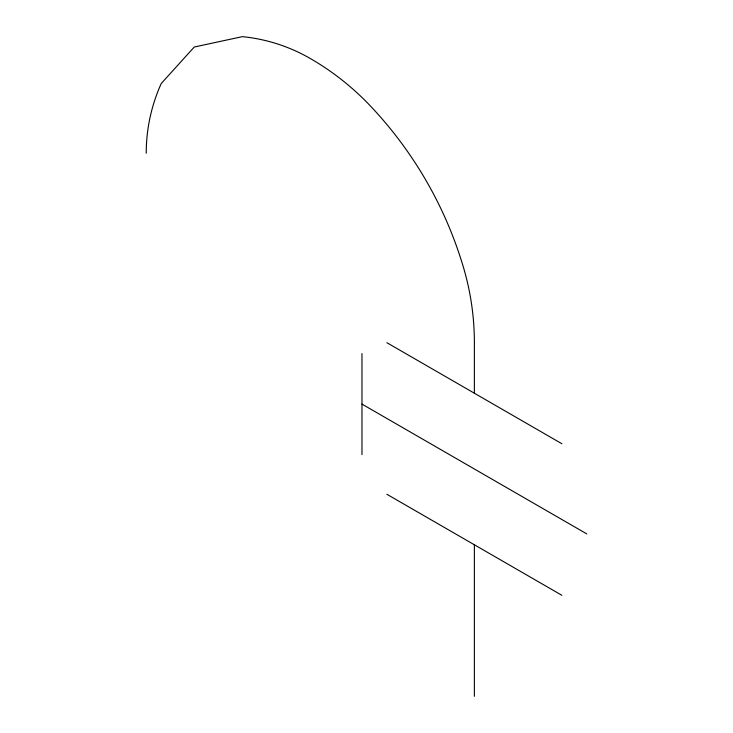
<?xml version="1.0" encoding="UTF-8"?>
<svg xmlns="http://www.w3.org/2000/svg" width="733" height="733" viewBox="0 0 733 733"><rect width="100%" height="100%" fill="white"/><g stroke="black" fill="none" stroke-linecap="round" stroke-linejoin="round"><path stroke-width="1.1" d="M386.868 342.696L561.881 443.74M361.974 404.103L586.776 533.89M386.868 494.262L561.881 595.306M474.379 393.218L474.379 342.696A265.154 265.154 0 0 0 463.393 267.16A400.575 400.575 0 0 0 370.22 105.79A265.154 265.154 0 0 0 310.297 58.512A169.305 169.305 0 0 0 242.339 36.65L194.282 47.013L161.278 83.452A169.305 169.305 0 0 0 146.224 153.234M474.379 544.784L474.379 696.35M361.974 353.581L361.974 454.625"/></g></svg>
